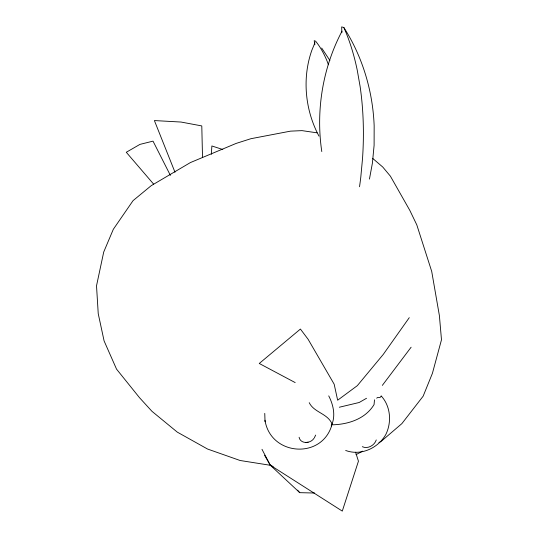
<?xml version="1.0" encoding="UTF-8"?>
<svg xmlns="http://www.w3.org/2000/svg" width="538" height="538" viewBox="0 0 538 538"><rect width="100%" height="100%" fill="white"/><g stroke="black" fill="none" stroke-linecap="round" stroke-linejoin="round"><path stroke-width="0.81" d="M211.326 154.292L211.871 145.966L222.799 149.524M374.495 399.815L374.058 404.596C365.383 418.867 348.57 424.347 332.605 424.812M369.451 179.093L372.41 163.081L374.105 145.327L374.159 125.764C372.807 91.09 362.558 56.766 343.822 27.492L341.664 26.9L341.845 32.757M315.665 435.081L314.32 437.845M376.264 439.943C374.556 445.383 367.696 449.297 362.309 446.695M314.965 42.697L311.825 50.316C301.979 78.218 305.073 110.156 318.994 136.127M331.213 425.935C335.947 416.378 333.446 404.959 328.731 395.881M342.007 31.17C322.679 67.781 315.685 110.66 321.791 151.561M409.27 317.662L383.224 354.461L357.313 385.672L337.649 400.218L334.179 384.226L308.126 339.31L300.419 329.061L259.255 363.473L295.187 382.592M313.95 438.369C310.715 443.601 300.473 444.368 299.094 437.266M382.336 385.383L411.113 347.218M381.146 396.257L379.969 397.542L377.649 397.474L376.667 398.181M366.526 398.275L359.182 402.498L339.323 407.232M356.015 454.657L362.666 451.147M378.927 442.559L381.146 441.382L401.859 423.635L423.144 396.19L432.431 373.278L441.483 339.787L439.391 315.624L431.705 271.394L416.795 224.871L409.808 210.365L390.4 176.175L382.753 167.029L372.787 158.495M305.826 442.492L306.734 442.384M306.848 442.37L308.139 442.223M264.595 455.309L270.264 465.175L299.74 492.66L314.629 493.03M271.219 465.424L240.089 460.494L207.547 449.035L177.291 432.128L151.965 411.321L139.517 397.696L116.544 369.142L104.09 340.91L98.232 313.661L96.517 285.806L103.713 252.033L113.323 229.282L133.054 200.64L151.239 185.644L190.405 162.57L236.142 143.417L250.883 138.71L290.513 131.144L302.013 130.633L317.05 132.839M345.658 450.461C360.756 456.116 378.086 448.241 385.8 434.536C391.899 422.195 390.655 406.129 381.126 395.867M261.986 449.291L270.264 465.175L273.163 466.56M270.264 465.175L342.289 511.1L358.442 461.187L355.591 452.209M297.541 490.145L299.74 492.66M153.586 184.077L126.282 152.274L139.934 144.392L153.021 141.138L170.398 175.395M321.684 48.05L329.902 60.478M309.222 402.673C314.091 412.707 327.689 413.312 332.107 424.079C322.834 459.808 270.56 456.211 264.992 420.252M174.998 172.261L154.393 120.566L181.05 122.045L201.79 125.926L202.523 157.6M328.395 64.755L327.326 61.729A129.994 65.966 -79.6 0 0 315.611 41.177L314.199 40.653L314.864 44.788M264.757 413.386L265.046 421.738M343.822 27.492A191.098 96.645 -83.4 0 1 357.252 70.202L360.124 86.564A191.098 96.645 -83.4 0 1 362.538 158.428L360.803 177.063A191.098 96.645 -83.4 0 1 359.525 186.747"/></g></svg>
